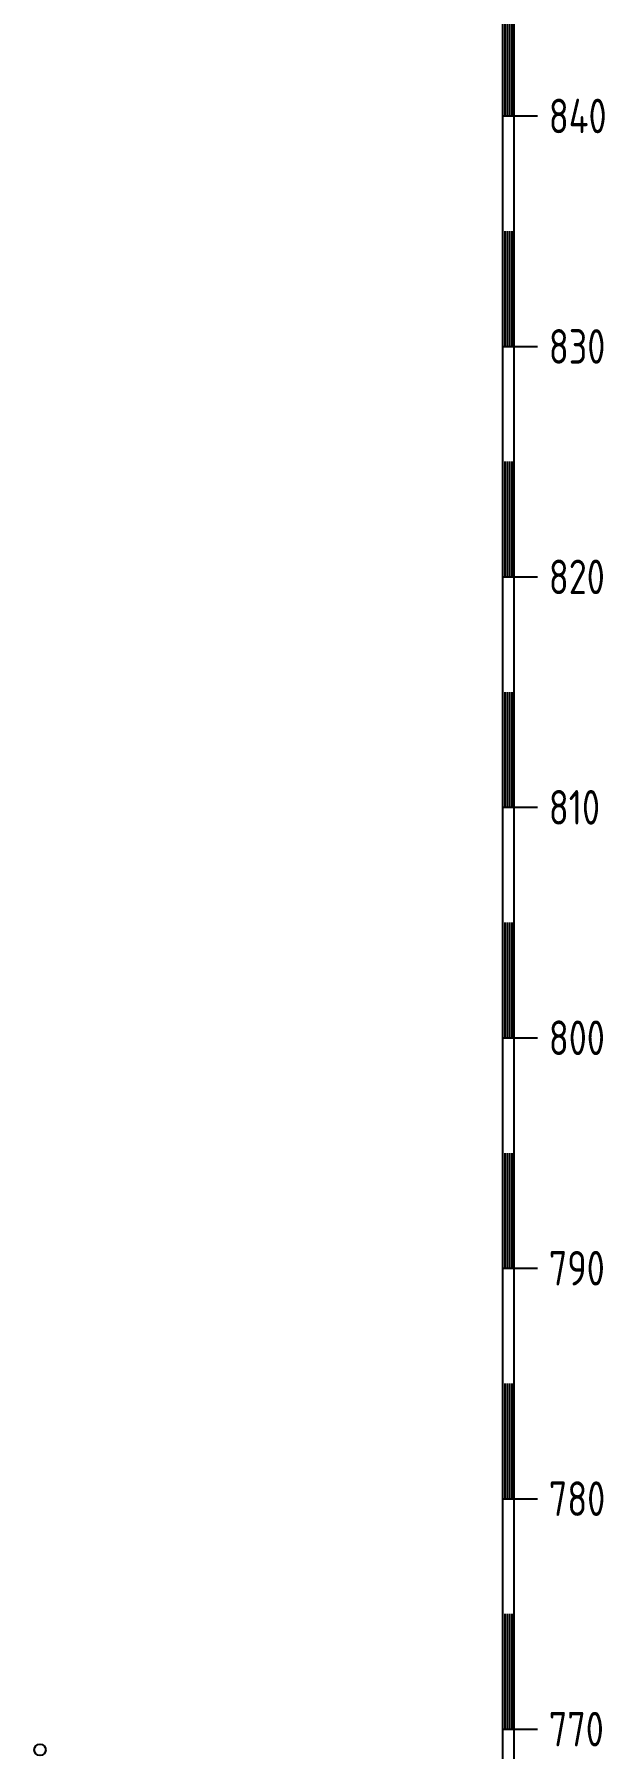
# Model space of a CAD drawing. Header units: millimetres. Extents: x -75 to 1114, y 1275 to 2116.
# Drawn here: x 719.7 to 769.3, y 1538.3 to 1687.1 of the extents above; entities that cross this region are included whole.
import ezdxf

# ---------------------------------------------------------------- set-up
doc = ezdxf.new("R2010")
doc.units = ezdxf.units.MM
doc.layers.add('交叉跨越注记', color=3, linetype='Continuous')
doc.layers.add('图框', color=1, linetype='Continuous')
doc.styles.get("Standard").update_dxf_attribs({"font": 'tssdeng', "bigfont": 'tssdchn'})

# ---------------------------------------------------------------- blocks, each defined once
blk = doc.blocks.new('24933331')
at = {"layer": '图框'}
for p, q in [((760.4, 1350), (760.4, 1920)), ((761.4, 1350), (761.4, 1920)), ((760.6, 1680), (760.6, 1690)), ((760.8, 1680), (760.8, 1690)), ((761, 1680), (761, 1690)), ((761.2, 1680), (761.2, 1690)), ((760.4, 1680), (763.4, 1680)), ((760.6, 1660), (760.6, 1670)), ((760.8, 1660), (760.8, 1670)), ((761, 1660), (761, 1670)), ((761.2, 1660), (761.2, 1670)), ((760.4, 1660), (763.4, 1660)), ((760.6, 1640), (760.6, 1650)), ((760.8, 1640), (760.8, 1650)), ((761, 1640), (761, 1650)), ((761.2, 1640), (761.2, 1650)), ((760.4, 1640), (763.4, 1640)), ((760.6, 1620), (760.6, 1630)), ((760.8, 1620), (760.8, 1630)), ((761, 1620), (761, 1630)), ((761.2, 1620), (761.2, 1630)), ((760.4, 1620), (763.4, 1620)), ((760.6, 1600), (760.6, 1610)), ((760.8, 1600), (760.8, 1610)), ((761, 1600), (761, 1610)), ((761.2, 1600), (761.2, 1610)), ((760.4, 1600), (763.4, 1600)), ((760.6, 1580), (760.6, 1590)), ((760.8, 1580), (760.8, 1590)), ((761, 1580), (761, 1590)), ((761.2, 1580), (761.2, 1590)), ((760.4, 1580), (763.4, 1580)), ((760.6, 1560), (760.6, 1570)), ((760.8, 1560), (760.8, 1570)), ((761, 1560), (761, 1570)), ((761.2, 1560), (761.2, 1570)), ((760.4, 1560), (763.4, 1560)), ((760.6, 1540), (760.6, 1550)), ((760.8, 1540), (760.8, 1550)), ((761, 1540), (761, 1550)), ((761.2, 1540), (761.2, 1550)), ((760.4, 1540), (763.4, 1540))]:
    blk.add_line(p, q, dxfattribs=at)
at = {"layer": '图框', "width": 0.8}
for s, p in [('840', (764.4, 1678.5)), ('830', (764.4, 1658.5)), ('820', (764.4, 1638.5)), ('810', (764.4, 1618.5)), ('800', (764.4, 1598.5)), ('790', (764.4, 1578.5)), ('780', (764.4, 1558.5)), ('770', (764.4, 1538.5))]:
    blk.add_text(s, height=3, dxfattribs=at).set_placement(p)

msp = doc.modelspace()

# ---------------------------------------------------------------- linework, layer by layer
at = {"layer": '交叉跨越注记', "linetype": 'Continuous'}
msp.add_circle((720.2, 1538.2), 0.5, dxfattribs=at)

# ---------------------------------------------------------------- block references
at = {"layer": '图框'}
msp.add_blockref('24933331', (0, 0), dxfattribs=at)

doc.saveas('drawing.dxf')
